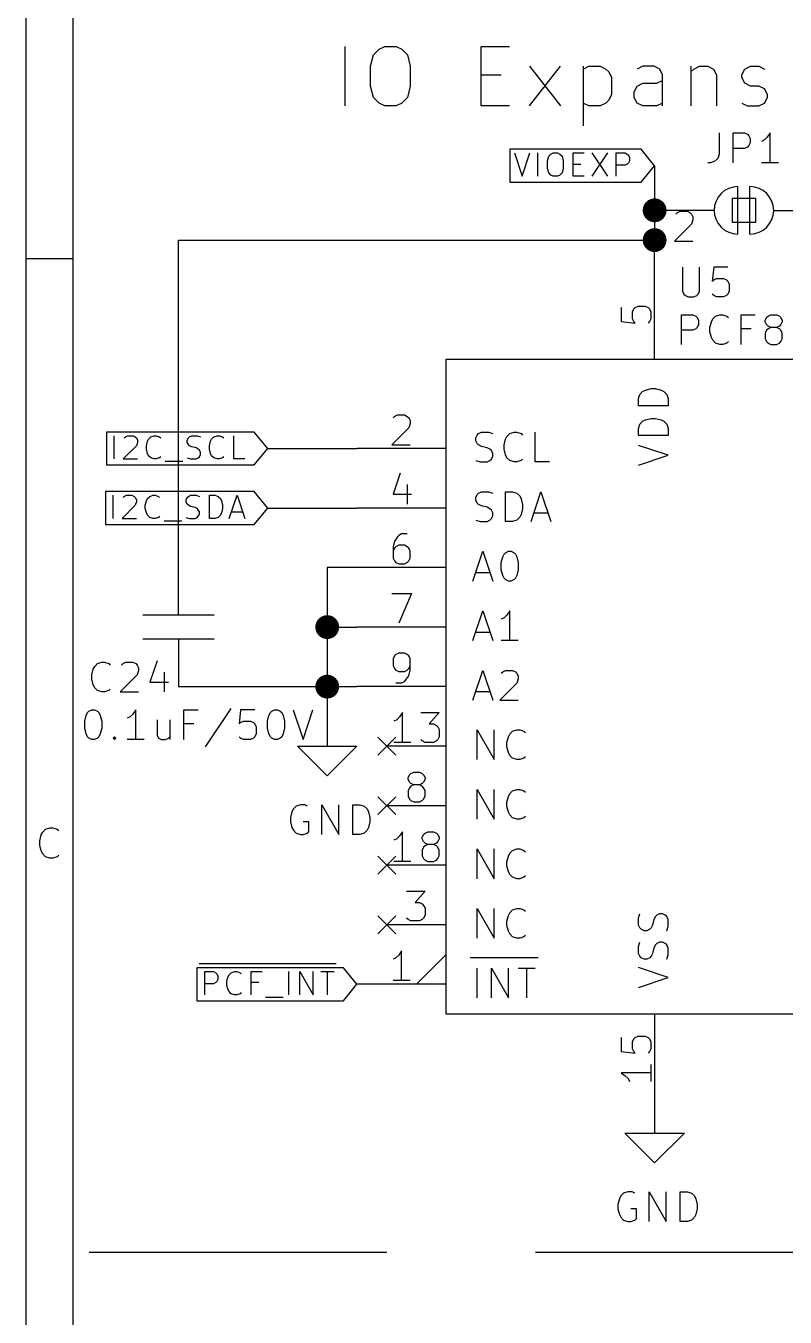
# Model space of a CAD drawing. Extents: x 0.4 to 16.1, y -11.3 to -0.4.
# Drawn here: x 0.394 to 1.669, y -6.109 to -3.94 of the extents above; entities that cross this region are included whole.
import ezdxf

# ---------------------------------------------------------------- set-up
doc = ezdxf.new("R2010")
doc.units = 0
doc.header["$MEASUREMENT"] = 0
doc.linetypes.add('DASHED', pattern=[0.75, 0.5, -0.25])
for name, color, linetype in [('BLUE3', 171, 'CONTINUOUS'), ('CYAN2', 4, 'CONTINUOUS'), ('GREEN2', 3, 'CONTINUOUS'), ('LYELLOW', 51, 'CONTINUOUS'), ('RED2', 1, 'CONTINUOUS')]:
    doc.layers.add(name, color=color, linetype=linetype)

msp = doc.modelspace()

# ---------------------------------------------------------------- linework, layer by layer
at = {"layer": 'BLUE3', "linetype": 'CONTINUOUS'}
for p, q in [((0.930059, -4.07474), (0.930059, -3.97474)), ((0.972913, -4.00807), (0.977677, -3.98902)), ((0.977677, -3.98902), (0.987201, -3.9795)), ((0.987201, -3.9795), (0.996724, -3.97474)), ((0.996724, -3.97474), (1.01577, -3.97474)), ((1.01577, -3.97474), (1.0253, -3.9795)), ((1.0253, -3.9795), (1.03482, -3.98902)), ((1.03482, -3.98902), (1.03958, -4.00807)), ((1.15863, -4.07474), (1.15863, -3.97474)), ((1.15863, -3.97474), (1.20625, -3.97474)), ((0.972913, -4.0414), (0.972913, -4.00807)), ((1.03958, -4.00807), (1.03958, -4.0414)), ((1.23958, -4.07474), (1.29196, -4.00807)), ((1.23958, -4.00807), (1.29196, -4.07474)), ((1.33006, -4.00807), (1.33006, -4.10807)), ((1.33006, -4.01283), (1.33958, -4.00807)), ((1.33958, -4.00807), (1.35863, -4.00807)), ((1.35863, -4.00807), (1.36815, -4.01283)), ((1.43006, -4.00807), (1.42054, -4.01283)), ((1.44911, -4.00807), (1.43006, -4.00807)), ((1.45863, -4.01283), (1.44911, -4.00807)), ((1.51101, -4.00807), (1.51101, -4.07474)), ((1.51577, -4.01283), (1.5253, -4.00807)), ((1.5253, -4.00807), (1.53958, -4.00807)), ((1.53958, -4.00807), (1.54911, -4.01283)), ((1.60148, -4.01283), (1.61101, -4.00807)), ((1.61101, -4.00807), (1.6253, -4.00807)), ((1.6253, -4.00807), (1.63482, -4.01283)), ((1.15863, -4.02235), (1.19196, -4.02235)), ((1.36815, -4.01283), (1.37291, -4.01759)), ((1.37291, -4.01759), (1.37768, -4.02712)), ((1.37768, -4.02712), (1.37768, -4.05569)), ((1.45387, -4.03664), (1.46339, -4.03188)), ((1.46339, -4.02235), (1.45863, -4.01283)), ((1.46339, -4.07474), (1.46339, -4.02235)), ((1.51101, -4.01759), (1.51577, -4.01283)), ((1.54911, -4.01283), (1.55387, -4.02235)), ((1.55387, -4.02235), (1.55387, -4.07474)), ((1.59672, -4.02235), (1.60148, -4.01283)), ((1.59672, -4.02712), (1.59672, -4.02235)), ((1.60148, -4.03664), (1.59672, -4.02712)), ((0.977677, -4.06045), (0.972913, -4.0414)), ((1.03958, -4.0414), (1.03482, -4.06045)), ((1.37768, -4.05569), (1.37291, -4.06521)), ((1.41577, -4.05093), (1.42054, -4.0414)), ((1.41577, -4.06045), (1.41577, -4.05093)), ((1.42054, -4.0414), (1.43006, -4.03664)), ((1.43006, -4.03664), (1.45387, -4.03664)), ((1.61101, -4.0414), (1.60148, -4.03664)), ((1.6253, -4.0414), (1.61101, -4.0414)), ((1.63482, -4.04617), (1.6253, -4.0414)), ((1.63958, -4.05569), (1.63482, -4.04617)), ((1.63958, -4.06045), (1.63958, -4.05569)), ((0.987201, -4.06997), (0.977677, -4.06045)), ((0.996724, -4.07474), (0.987201, -4.06997)), ((1.01577, -4.07474), (0.996724, -4.07474)), ((1.0253, -4.06997), (1.01577, -4.07474)), ((1.03482, -4.06045), (1.0253, -4.06997)), ((1.20625, -4.07474), (1.15863, -4.07474)), ((1.33958, -4.07474), (1.33006, -4.06997)), ((1.35863, -4.07474), (1.33958, -4.07474)), ((1.36815, -4.06997), (1.35863, -4.07474)), ((1.37291, -4.06521), (1.36815, -4.06997)), ((1.42054, -4.06997), (1.41577, -4.06045)), ((1.43006, -4.07474), (1.42054, -4.06997)), ((1.45387, -4.07474), (1.43006, -4.07474)), ((1.46339, -4.06997), (1.45387, -4.07474)), ((1.59672, -4.06997), (1.60625, -4.07474)), ((1.60625, -4.07474), (1.6253, -4.07474)), ((1.6253, -4.07474), (1.63482, -4.06997)), ((1.63482, -4.06997), (1.63958, -4.06045))]:
    msp.add_line(p, q, dxfattribs=at)
at = {"layer": 'BLUE3', "linetype": 'DASHED'}
msp.add_line((0.5, -6), (11.8, -6), dxfattribs=at)
at = {"layer": 'CYAN2', "linetype": 'CONTINUOUS'}
for p, q in [((1.55833, -4.11993), (1.55833, -4.15564)), ((1.58214, -4.16993), (1.58214, -4.11993)), ((1.58214, -4.11993), (1.60119, -4.11993)), ((1.60119, -4.11993), (1.60594, -4.12231)), ((1.64404, -4.11993), (1.63928, -4.12707)), ((1.64404, -4.16993), (1.64404, -4.11993)), ((1.60594, -4.12231), (1.60833, -4.12469)), ((1.60833, -4.14136), (1.60594, -4.14374)), ((1.60833, -4.12469), (1.61071, -4.12945)), ((1.61071, -4.13659), (1.60833, -4.14136)), ((1.61071, -4.12945), (1.61071, -4.13659)), ((1.63452, -4.13183), (1.62976, -4.13421)), ((1.63928, -4.12707), (1.63452, -4.13183)), ((1.55594, -4.16278), (1.55119, -4.16755)), ((1.55833, -4.15564), (1.55594, -4.16278)), ((1.60119, -4.14612), (1.58214, -4.14612)), ((1.60594, -4.14374), (1.60119, -4.14612)), ((1.54404, -4.16993), (1.53928, -4.16993)), ((1.55119, -4.16755), (1.54404, -4.16993)), ((1.65833, -4.16993), (1.62976, -4.16993)), ((1.4969, -4.3453), (1.4969, -4.38578)), ((1.52547, -4.38578), (1.52547, -4.3453)), ((1.54928, -4.3453), (1.5469, -4.36911)), ((1.57309, -4.3453), (1.54928, -4.3453)), ((1.5469, -4.36911), (1.54928, -4.36673)), ((1.54928, -4.36673), (1.55405, -4.36435)), ((1.55405, -4.36435), (1.56595, -4.36435)), ((1.56595, -4.36435), (1.57071, -4.36673)), ((1.57071, -4.36673), (1.57309, -4.36911)), ((1.57309, -4.36911), (1.57547, -4.37387)), ((1.57547, -4.37387), (1.57547, -4.38578)), ((1.4969, -4.38578), (1.49928, -4.39054)), ((1.49928, -4.39054), (1.50167, -4.39292)), ((1.50167, -4.39292), (1.50643, -4.3953)), ((1.50643, -4.3953), (1.51595, -4.3953)), ((1.51595, -4.3953), (1.52071, -4.39292)), ((1.52071, -4.39292), (1.52309, -4.39054)), ((1.52309, -4.39054), (1.52547, -4.38578)), ((1.54928, -4.39292), (1.5469, -4.39054)), ((1.55405, -4.3953), (1.54928, -4.39292)), ((1.56595, -4.3953), (1.55405, -4.3953)), ((1.57071, -4.39292), (1.56595, -4.3953)), ((1.57309, -4.39054), (1.57071, -4.39292)), ((1.57547, -4.38578), (1.57309, -4.39054)), ((1.49524, -4.4753), (1.49524, -4.4253)), ((1.49524, -4.4253), (1.51428, -4.4253)), ((1.51428, -4.4253), (1.51905, -4.42769)), ((1.51905, -4.42769), (1.52143, -4.43006)), ((1.52143, -4.43006), (1.52381, -4.43483)), ((1.52381, -4.44197), (1.52143, -4.44673)), ((1.52381, -4.43483), (1.52381, -4.44197)), ((1.54285, -4.44673), (1.54524, -4.43721)), ((1.54524, -4.43721), (1.54762, -4.43244)), ((1.54762, -4.43244), (1.55238, -4.42769)), ((1.55238, -4.42769), (1.55952, -4.4253)), ((1.55952, -4.4253), (1.56428, -4.4253)), ((1.56428, -4.4253), (1.57143, -4.42769)), ((1.57143, -4.42769), (1.57381, -4.43006)), ((1.59524, -4.4753), (1.59524, -4.4253)), ((1.59524, -4.4253), (1.61905, -4.4253)), ((1.63571, -4.43483), (1.63809, -4.43006)), ((1.63571, -4.43721), (1.63571, -4.43483)), ((1.63809, -4.44197), (1.63571, -4.43721)), ((1.63809, -4.43006), (1.64047, -4.42769)), ((1.64047, -4.44435), (1.63809, -4.44197)), ((1.64047, -4.42769), (1.64524, -4.4253)), ((1.64524, -4.44673), (1.64047, -4.44435)), ((1.64524, -4.4253), (1.65476, -4.4253)), ((1.65476, -4.4253), (1.65952, -4.42769)), ((1.65952, -4.44435), (1.65476, -4.44673)), ((1.65952, -4.42769), (1.6619, -4.43006)), ((1.6619, -4.44197), (1.65952, -4.44435)), ((1.6619, -4.43006), (1.66428, -4.43483)), ((1.66428, -4.43721), (1.6619, -4.44197)), ((1.66428, -4.43483), (1.66428, -4.43721)), ((1.51428, -4.45149), (1.49524, -4.45149)), ((1.51905, -4.44911), (1.51428, -4.45149)), ((1.52143, -4.44673), (1.51905, -4.44911)), ((1.54285, -4.45387), (1.54285, -4.44673)), ((1.54524, -4.4634), (1.54285, -4.45387)), ((1.54762, -4.46816), (1.54524, -4.4634)), ((1.6119, -4.44911), (1.59524, -4.44911)), ((1.63809, -4.45149), (1.63571, -4.45626)), ((1.63571, -4.45626), (1.63571, -4.46578)), ((1.63571, -4.46578), (1.63809, -4.47054)), ((1.64047, -4.44911), (1.63809, -4.45149)), ((1.64524, -4.44673), (1.64047, -4.44911)), ((1.65476, -4.44673), (1.64524, -4.44673)), ((1.65952, -4.44911), (1.65476, -4.44673)), ((1.6619, -4.45149), (1.65952, -4.44911)), ((1.66428, -4.45626), (1.6619, -4.45149)), ((1.6619, -4.47054), (1.66428, -4.46578)), ((1.66428, -4.46578), (1.66428, -4.45626)), ((1.55238, -4.47292), (1.54762, -4.46816)), ((1.55952, -4.4753), (1.55238, -4.47292)), ((1.56428, -4.4753), (1.55952, -4.4753)), ((1.57143, -4.47292), (1.56428, -4.4753)), ((1.57381, -4.47054), (1.57143, -4.47292)), ((1.63809, -4.47054), (1.64047, -4.47292)), ((1.64047, -4.47292), (1.64524, -4.4753)), ((1.64524, -4.4753), (1.65476, -4.4753)), ((1.65476, -4.4753), (1.65952, -4.47292)), ((1.65952, -4.47292), (1.6619, -4.47054)), ((1.425, -4.55905), (1.42976, -4.55429)), ((1.42976, -4.55429), (1.43452, -4.55191)), ((1.43452, -4.55191), (1.44405, -4.54952)), ((1.44405, -4.54952), (1.45119, -4.54952)), ((1.45119, -4.54952), (1.46071, -4.55191)), ((1.46071, -4.55191), (1.46547, -4.55429)), ((1.46547, -4.55429), (1.47024, -4.55905)), ((1.42262, -4.56619), (1.425, -4.55905)), ((1.42262, -4.57809), (1.42262, -4.56619)), ((1.47024, -4.55905), (1.47262, -4.56619)), ((1.47262, -4.56619), (1.47262, -4.57809)), ((1.47262, -4.57809), (1.42262, -4.57809)), ((1.42262, -4.61619), (1.425, -4.60905)), ((1.42262, -4.62809), (1.42262, -4.61619)), ((1.425, -4.60905), (1.42976, -4.60429)), ((1.42976, -4.60429), (1.43452, -4.60191)), ((1.43452, -4.60191), (1.44405, -4.59952)), ((1.44405, -4.59952), (1.45119, -4.59952)), ((1.45119, -4.59952), (1.46071, -4.60191)), ((1.46071, -4.60191), (1.46547, -4.60429)), ((1.46547, -4.60429), (1.47024, -4.60905)), ((1.47024, -4.60905), (1.47262, -4.61619)), ((1.47262, -4.61619), (1.47262, -4.62809)), ((1.14952, -4.63214), (1.15191, -4.62738)), ((1.14952, -4.6369), (1.14952, -4.63214)), ((1.15191, -4.64167), (1.14952, -4.6369)), ((1.15191, -4.62738), (1.15429, -4.625)), ((1.15429, -4.625), (1.15905, -4.62262)), ((1.15905, -4.62262), (1.17095, -4.62262)), ((1.17095, -4.62262), (1.17809, -4.625)), ((1.19714, -4.64405), (1.19952, -4.63452)), ((1.19952, -4.63452), (1.20191, -4.62976)), ((1.20191, -4.62976), (1.20667, -4.625)), ((1.20667, -4.625), (1.21381, -4.62262)), ((1.21381, -4.62262), (1.21857, -4.62262)), ((1.21857, -4.62262), (1.22571, -4.625)), ((1.22571, -4.625), (1.22809, -4.62738)), ((1.24952, -4.67262), (1.24952, -4.62262)), ((1.47262, -4.62809), (1.42262, -4.62809)), ((1.15429, -4.64405), (1.15191, -4.64167)), ((1.15905, -4.64643), (1.15429, -4.64405)), ((1.16857, -4.64881), (1.15905, -4.64643)), ((1.17333, -4.65119), (1.16857, -4.64881)), ((1.17571, -4.65357), (1.17333, -4.65119)), ((1.17809, -4.65833), (1.17571, -4.65357)), ((1.17571, -4.66785), (1.17809, -4.66309)), ((1.17809, -4.66309), (1.17809, -4.65833)), ((1.19714, -4.65119), (1.19714, -4.64405)), ((1.19952, -4.66071), (1.19714, -4.65119)), ((1.20191, -4.66547), (1.19952, -4.66071)), ((1.47262, -4.66143), (1.42262, -4.64476)), ((1.42262, -4.67809), (1.47262, -4.66143)), ((1.14952, -4.67024), (1.15667, -4.67262)), ((1.15667, -4.67262), (1.16857, -4.67262)), ((1.16857, -4.67262), (1.17333, -4.67024)), ((1.17333, -4.67024), (1.17571, -4.66785)), ((1.20667, -4.67024), (1.20191, -4.66547)), ((1.21381, -4.67262), (1.20667, -4.67024)), ((1.21857, -4.67262), (1.21381, -4.67262)), ((1.22571, -4.67024), (1.21857, -4.67262)), ((1.22809, -4.66785), (1.22571, -4.67024)), ((1.27333, -4.67262), (1.24952, -4.67262)), ((1.14952, -4.73214), (1.15191, -4.72738)), ((1.15191, -4.72738), (1.15429, -4.725)), ((1.15429, -4.725), (1.15905, -4.72262)), ((1.15905, -4.72262), (1.17095, -4.72262)), ((1.17095, -4.72262), (1.17809, -4.725)), ((1.19952, -4.77262), (1.19952, -4.72262)), ((1.19952, -4.72262), (1.21143, -4.72262)), ((1.21143, -4.72262), (1.21857, -4.725)), ((1.21857, -4.725), (1.22333, -4.72976)), ((1.24238, -4.77262), (1.25905, -4.72262)), ((1.25905, -4.72262), (1.27571, -4.77262)), ((1.14952, -4.7369), (1.14952, -4.73214)), ((1.15191, -4.74167), (1.14952, -4.7369)), ((1.15429, -4.74405), (1.15191, -4.74167)), ((1.15905, -4.74643), (1.15429, -4.74405)), ((1.16857, -4.74881), (1.15905, -4.74643)), ((1.17333, -4.75119), (1.16857, -4.74881)), ((1.22333, -4.72976), (1.22571, -4.73452)), ((1.22571, -4.73452), (1.22809, -4.74405)), ((1.22809, -4.74405), (1.22809, -4.75119)), ((1.14952, -4.77024), (1.15667, -4.77262)), ((1.16857, -4.77262), (1.17333, -4.77024)), ((1.17571, -4.75357), (1.17333, -4.75119)), ((1.17333, -4.77024), (1.17571, -4.76785)), ((1.17809, -4.75833), (1.17571, -4.75357)), ((1.17571, -4.76785), (1.17809, -4.76309)), ((1.17809, -4.76309), (1.17809, -4.75833)), ((1.21857, -4.77024), (1.21143, -4.77262)), ((1.22333, -4.76547), (1.21857, -4.77024)), ((1.22571, -4.76071), (1.22333, -4.76547)), ((1.22809, -4.75119), (1.22571, -4.76071)), ((1.24714, -4.75833), (1.27095, -4.75833)), ((1.15667, -4.77262), (1.16857, -4.77262)), ((1.21143, -4.77262), (1.19952, -4.77262)), ((1.14476, -4.87262), (1.16143, -4.82262)), ((1.16143, -4.82262), (1.17809, -4.87262)), ((1.19238, -4.84167), (1.19476, -4.83214)), ((1.19476, -4.83214), (1.19714, -4.82738)), ((1.19714, -4.82738), (1.19952, -4.825)), ((1.19952, -4.825), (1.20429, -4.82262)), ((1.20429, -4.82262), (1.20905, -4.82262)), ((1.20905, -4.82262), (1.21381, -4.825)), ((1.21381, -4.825), (1.21619, -4.82738)), ((1.21619, -4.82738), (1.21857, -4.83214)), ((1.21857, -4.83214), (1.22095, -4.84167)), ((1.14952, -4.85833), (1.17333, -4.85833)), ((1.19238, -4.85357), (1.19238, -4.84167)), ((1.19476, -4.86309), (1.19238, -4.85357)), ((1.22095, -4.85357), (1.21857, -4.86309)), ((1.22095, -4.84167), (1.22095, -4.85357)), ((1.19714, -4.86785), (1.19476, -4.86309)), ((1.19952, -4.87024), (1.19714, -4.86785)), ((1.20429, -4.87262), (1.19952, -4.87024)), ((1.20905, -4.87262), (1.20429, -4.87262)), ((1.21381, -4.87024), (1.20905, -4.87262)), ((1.21619, -4.86785), (1.21381, -4.87024)), ((1.21857, -4.86309), (1.21619, -4.86785)), ((1.14476, -4.97262), (1.16143, -4.92262)), ((1.16143, -4.92262), (1.17809, -4.97262)), ((1.20667, -4.92262), (1.20191, -4.92976)), ((1.20667, -4.97262), (1.20667, -4.92262)), ((1.19714, -4.93452), (1.19238, -4.9369)), ((1.20191, -4.92976), (1.19714, -4.93452)), ((1.14952, -4.95833), (1.17333, -4.95833)), ((1.22095, -4.97262), (1.19238, -4.97262)), ((0.514169, -5.01131), (0.521315, -5.00893)), ((0.521315, -5.00893), (0.526075, -5.00893)), ((0.526075, -5.00893), (0.533217, -5.01131)), ((0.557028, -5.01131), (0.561791, -5.00893)), ((0.561791, -5.00893), (0.573693, -5.00893)), ((0.573693, -5.00893), (0.578457, -5.01131)), ((0.614169, -5.00655), (0.602268, -5.04226)), ((0.504646, -5.03036), (0.507028, -5.02083)), ((0.504646, -5.0375), (0.504646, -5.03036)), ((0.507028, -5.02083), (0.509409, -5.01607)), ((0.509409, -5.01607), (0.514169, -5.01131)), ((0.533217, -5.01131), (0.535598, -5.01369)), ((0.580839, -5.03036), (0.552268, -5.05893)), ((0.554646, -5.01369), (0.557028, -5.01131)), ((0.578457, -5.01131), (0.580839, -5.01369)), ((0.580839, -5.01369), (0.583217, -5.01845)), ((0.583217, -5.02321), (0.580839, -5.03036)), ((0.583217, -5.01845), (0.583217, -5.02321)), ((0.626075, -5.02559), (0.626075, -5.05893)), ((1.14476, -5.07262), (1.16143, -5.02262)), ((1.16143, -5.02262), (1.17809, -5.07262)), ((1.19238, -5.02738), (1.19476, -5.025)), ((1.19476, -5.025), (1.19952, -5.02262)), ((1.19952, -5.02262), (1.21143, -5.02262)), ((1.21143, -5.02262), (1.21619, -5.025)), ((1.21619, -5.025), (1.21857, -5.02738)), ((1.21857, -5.02738), (1.22095, -5.03214)), ((0.507028, -5.04702), (0.504646, -5.0375)), ((0.509409, -5.05178), (0.507028, -5.04702)), ((0.514169, -5.05655), (0.509409, -5.05178)), ((0.602268, -5.04226), (0.633217, -5.04226)), ((1.21857, -5.04405), (1.19, -5.07262)), ((1.22095, -5.0369), (1.21857, -5.04405)), ((1.22095, -5.03214), (1.22095, -5.0369)), ((0.521315, -5.05893), (0.514169, -5.05655)), ((0.526075, -5.05893), (0.521315, -5.05893)), ((0.533217, -5.05655), (0.526075, -5.05893)), ((0.535598, -5.05417), (0.533217, -5.05655)), ((0.552268, -5.05893), (0.583217, -5.05893)), ((1.14952, -5.05833), (1.17333, -5.05833)), ((1.19, -5.07262), (1.22095, -5.07262)), ((0.495028, -5.09845), (0.497406, -5.09369)), ((0.497406, -5.09369), (0.499787, -5.09131)), ((0.499787, -5.09131), (0.504551, -5.08893)), ((0.504551, -5.08893), (0.509311, -5.08893)), ((0.509311, -5.08893), (0.514075, -5.09131)), ((0.514075, -5.09131), (0.516457, -5.09369)), ((0.516457, -5.09369), (0.518835, -5.09845)), ((0.573598, -5.09607), (0.568835, -5.10083)), ((0.578358, -5.08893), (0.573598, -5.09607)), ((0.578358, -5.13893), (0.578358, -5.08893)), ((0.659311, -5.13893), (0.659311, -5.08893)), ((0.659311, -5.08893), (0.683122, -5.08893)), ((0.737882, -5.08655), (0.695028, -5.15083)), ((0.754551, -5.08893), (0.752169, -5.11274)), ((0.778358, -5.08893), (0.754551, -5.08893)), ((0.802169, -5.09845), (0.804551, -5.09369)), ((0.804551, -5.09369), (0.806933, -5.09131)), ((0.806933, -5.09131), (0.811693, -5.08893)), ((0.811693, -5.08893), (0.816457, -5.08893)), ((0.816457, -5.08893), (0.821217, -5.09131)), ((0.821217, -5.09131), (0.823598, -5.09369)), ((0.823598, -5.09369), (0.82598, -5.09845)), ((0.842646, -5.08893), (0.859311, -5.13893)), ((0.859311, -5.13893), (0.87598, -5.08893)), ((0.492646, -5.10798), (0.495028, -5.09845)), ((0.492646, -5.11988), (0.492646, -5.10798)), ((0.518835, -5.09845), (0.521217, -5.10798)), ((0.521217, -5.10798), (0.521217, -5.11988)), ((0.568835, -5.10083), (0.564075, -5.10321)), ((0.614075, -5.10559), (0.614075, -5.13178)), ((0.635504, -5.10559), (0.635504, -5.13893)), ((0.67598, -5.11274), (0.659311, -5.11274)), ((0.752169, -5.11274), (0.754551, -5.11036)), ((0.754551, -5.11036), (0.759311, -5.10798)), ((0.759311, -5.10798), (0.771217, -5.10798)), ((0.771217, -5.10798), (0.77598, -5.11036)), ((0.77598, -5.11036), (0.778358, -5.11274)), ((0.778358, -5.11274), (0.78074, -5.1175)), ((0.78074, -5.1175), (0.78074, -5.12941)), ((0.799787, -5.10798), (0.802169, -5.09845)), ((0.799787, -5.11988), (0.799787, -5.10798)), ((0.82598, -5.09845), (0.828358, -5.10798)), ((0.828358, -5.10798), (0.828358, -5.11988)), ((0.495028, -5.12941), (0.492646, -5.11988)), ((0.497406, -5.13417), (0.495028, -5.12941)), ((0.499787, -5.13655), (0.497406, -5.13417)), ((0.504551, -5.13893), (0.499787, -5.13655)), ((0.509311, -5.13893), (0.504551, -5.13893)), ((0.514075, -5.13655), (0.509311, -5.13893)), ((0.516457, -5.13417), (0.514075, -5.13655)), ((0.518835, -5.12941), (0.516457, -5.13417)), ((0.521217, -5.11988), (0.518835, -5.12941)), ((0.540264, -5.13655), (0.542646, -5.13417)), ((0.542646, -5.13893), (0.540264, -5.13655)), ((0.542646, -5.13417), (0.545028, -5.13655)), ((0.542646, -5.13417), (0.542646, -5.13893)), ((0.545028, -5.13655), (0.542646, -5.13893)), ((0.592646, -5.13893), (0.564075, -5.13893)), ((0.614075, -5.13178), (0.616457, -5.13655)), ((0.616457, -5.13655), (0.621217, -5.13893)), ((0.621217, -5.13893), (0.628358, -5.13893)), ((0.628358, -5.13893), (0.633122, -5.13655)), ((0.633122, -5.13655), (0.635504, -5.13417)), ((0.754551, -5.13655), (0.752169, -5.13417)), ((0.759311, -5.13893), (0.754551, -5.13655)), ((0.771217, -5.13893), (0.759311, -5.13893)), ((0.77598, -5.13655), (0.771217, -5.13893)), ((0.778358, -5.13417), (0.77598, -5.13655)), ((0.78074, -5.12941), (0.778358, -5.13417)), ((0.802169, -5.12941), (0.799787, -5.11988)), ((0.804551, -5.13417), (0.802169, -5.12941)), ((0.806933, -5.13655), (0.804551, -5.13417)), ((0.811693, -5.13893), (0.806933, -5.13655)), ((0.816457, -5.13893), (0.811693, -5.13893)), ((0.821217, -5.13655), (0.816457, -5.13893)), ((0.823598, -5.13417), (0.821217, -5.13655)), ((0.82598, -5.12941), (0.823598, -5.13417)), ((0.828358, -5.11988), (0.82598, -5.12941)), ((1.15191, -5.17262), (1.15191, -5.12262)), ((1.15191, -5.12262), (1.18048, -5.17262)), ((1.18048, -5.17262), (1.18048, -5.12262)), ((1.20191, -5.14405), (1.20429, -5.13452)), ((1.20429, -5.13452), (1.20667, -5.12976)), ((1.20667, -5.12976), (1.21143, -5.125)), ((1.21143, -5.125), (1.21857, -5.12262)), ((1.21857, -5.12262), (1.22333, -5.12262)), ((1.22333, -5.12262), (1.23048, -5.125)), ((1.23048, -5.125), (1.23286, -5.12738)), ((1.20191, -5.15119), (1.20191, -5.14405)), ((1.20429, -5.16071), (1.20191, -5.15119)), ((1.20667, -5.16547), (1.20429, -5.16071)), ((1.21143, -5.17024), (1.20667, -5.16547)), ((1.21857, -5.17262), (1.21143, -5.17024)), ((1.22333, -5.17262), (1.21857, -5.17262)), ((1.23048, -5.17024), (1.22333, -5.17262)), ((1.23286, -5.16785), (1.23048, -5.17024)), ((1.15191, -5.27262), (1.15191, -5.22262)), ((1.15191, -5.22262), (1.18048, -5.27262)), ((1.18048, -5.27262), (1.18048, -5.22262)), ((1.20667, -5.22976), (1.21143, -5.225)), ((1.21143, -5.225), (1.21857, -5.22262)), ((1.21857, -5.22262), (1.22333, -5.22262)), ((1.22333, -5.22262), (1.23048, -5.225)), ((1.23048, -5.225), (1.23286, -5.22738)), ((0.855, -5.2483), (0.847854, -5.25069)), ((0.862142, -5.2483), (0.855, -5.2483)), ((0.866902, -5.25069), (0.862142, -5.2483)), ((0.890713, -5.2983), (0.890713, -5.2483)), ((0.890713, -5.2483), (0.919283, -5.2983)), ((0.919283, -5.2983), (0.919283, -5.2483)), ((0.943094, -5.2983), (0.943094, -5.2483)), ((0.943094, -5.2483), (0.955, -5.2483)), ((0.955, -5.2483), (0.962142, -5.25069)), ((1.20191, -5.24405), (1.20429, -5.23452)), ((1.20191, -5.25119), (1.20191, -5.24405)), ((1.20429, -5.23452), (1.20667, -5.22976)), ((0.840713, -5.26021), (0.838331, -5.26973)), ((0.838331, -5.26973), (0.838331, -5.27687)), ((0.843094, -5.25544), (0.840713, -5.26021)), ((0.847854, -5.25069), (0.843094, -5.25544)), ((0.962142, -5.25069), (0.966902, -5.25544)), ((0.966902, -5.25544), (0.969283, -5.26021)), ((0.969283, -5.26021), (0.971665, -5.26973)), ((0.971665, -5.26973), (0.971665, -5.27687)), ((1.20429, -5.26071), (1.20191, -5.25119)), ((1.20667, -5.26547), (1.20429, -5.26071)), ((1.21143, -5.27024), (1.20667, -5.26547)), ((1.21857, -5.27262), (1.21143, -5.27024)), ((1.23048, -5.27024), (1.22333, -5.27262)), ((1.23286, -5.26785), (1.23048, -5.27024)), ((0.838331, -5.27687), (0.840713, -5.2864)), ((0.840713, -5.2864), (0.843094, -5.29116)), ((0.843094, -5.29116), (0.847854, -5.29592)), ((0.869283, -5.27687), (0.85976, -5.27687)), ((0.869283, -5.29354), (0.869283, -5.27687)), ((0.966902, -5.29116), (0.962142, -5.29592)), ((0.969283, -5.2864), (0.966902, -5.29116)), ((0.971665, -5.27687), (0.969283, -5.2864)), ((1.22333, -5.27262), (1.21857, -5.27262)), ((0.847854, -5.29592), (0.855, -5.2983)), ((0.855, -5.2983), (0.85976, -5.2983)), ((0.85976, -5.2983), (0.866902, -5.29592)), ((0.866902, -5.29592), (0.869283, -5.29354)), ((0.955, -5.2983), (0.943094, -5.2983)), ((0.962142, -5.29592), (0.955, -5.2983)), ((1.15191, -5.37262), (1.15191, -5.32262)), ((1.15191, -5.32262), (1.18048, -5.37262)), ((1.18048, -5.37262), (1.18048, -5.32262)), ((1.20191, -5.34405), (1.20429, -5.33452)), ((1.20429, -5.33452), (1.20667, -5.32976)), ((1.20667, -5.32976), (1.21143, -5.325)), ((1.21143, -5.325), (1.21857, -5.32262)), ((1.21857, -5.32262), (1.22333, -5.32262)), ((1.22333, -5.32262), (1.23048, -5.325)), ((1.23048, -5.325), (1.23286, -5.32738)), ((1.20191, -5.35119), (1.20191, -5.34405)), ((1.20429, -5.36071), (1.20191, -5.35119)), ((1.20667, -5.36547), (1.20429, -5.36071)), ((1.21143, -5.37024), (1.20667, -5.36547)), ((1.21857, -5.37262), (1.21143, -5.37024)), ((1.22333, -5.37262), (1.21857, -5.37262)), ((1.23048, -5.37024), (1.22333, -5.37262)), ((1.23286, -5.36785), (1.23048, -5.37024)), ((1.15191, -5.47262), (1.15191, -5.42262)), ((1.15191, -5.42262), (1.18048, -5.47262)), ((1.18048, -5.47262), (1.18048, -5.42262)), ((1.20191, -5.44405), (1.20429, -5.43452)), ((1.20191, -5.45119), (1.20191, -5.44405)), ((1.20429, -5.43452), (1.20667, -5.42976)), ((1.20667, -5.42976), (1.21143, -5.425)), ((1.21143, -5.425), (1.21857, -5.42262)), ((1.21857, -5.42262), (1.22333, -5.42262)), ((1.22333, -5.42262), (1.23048, -5.425)), ((1.23048, -5.425), (1.23286, -5.42738)), ((1.42262, -5.43857), (1.425, -5.43143)), ((1.42262, -5.45047), (1.42262, -5.43857)), ((1.44881, -5.44095), (1.44643, -5.45047)), ((1.45119, -5.43619), (1.44881, -5.44095)), ((1.45357, -5.43381), (1.45119, -5.43619)), ((1.45833, -5.43143), (1.45357, -5.43381)), ((1.46309, -5.43143), (1.45833, -5.43143)), ((1.46785, -5.43381), (1.46309, -5.43143)), ((1.47024, -5.43619), (1.46785, -5.43381)), ((1.47262, -5.44095), (1.47024, -5.43619)), ((1.47262, -5.45285), (1.47262, -5.44095)), ((1.20429, -5.46071), (1.20191, -5.45119)), ((1.20667, -5.46547), (1.20429, -5.46071)), ((1.21143, -5.47024), (1.20667, -5.46547)), ((1.425, -5.45523), (1.42262, -5.45047)), ((1.42738, -5.45761), (1.425, -5.45523)), ((1.43214, -5.46), (1.42738, -5.45761)), ((1.4369, -5.46), (1.43214, -5.46)), ((1.44167, -5.45761), (1.4369, -5.46)), ((1.44405, -5.45523), (1.44167, -5.45761)), ((1.44643, -5.45047), (1.44405, -5.45523)), ((1.47024, -5.46), (1.47262, -5.45285)), ((1.21857, -5.47262), (1.21143, -5.47024)), ((1.22333, -5.47262), (1.21857, -5.47262)), ((1.23048, -5.47024), (1.22333, -5.47262)), ((1.23286, -5.46785), (1.23048, -5.47024)), ((1.42262, -5.48619), (1.425, -5.47904)), ((1.42262, -5.49809), (1.42262, -5.48619)), ((1.45119, -5.48381), (1.44881, -5.48857)), ((1.45357, -5.48143), (1.45119, -5.48381)), ((1.45833, -5.47904), (1.45357, -5.48143)), ((1.46309, -5.47904), (1.45833, -5.47904)), ((1.46785, -5.48143), (1.46309, -5.47904)), ((1.47024, -5.48381), (1.46785, -5.48143)), ((1.47262, -5.48857), (1.47024, -5.48381)), ((1.14, -5.505), (1.16381, -5.505)), ((1.16381, -5.505), (1.21619, -5.505)), ((1.21619, -5.505), (1.25429, -5.505)), ((1.425, -5.50285), (1.42262, -5.49809)), ((1.42738, -5.50523), (1.425, -5.50285)), ((1.43214, -5.50761), (1.42738, -5.50523)), ((1.4369, -5.50761), (1.43214, -5.50761)), ((1.44167, -5.50523), (1.4369, -5.50761)), ((1.44405, -5.50285), (1.44167, -5.50523)), ((1.44643, -5.49809), (1.44405, -5.50285)), ((1.44881, -5.48857), (1.44643, -5.49809)), ((1.47024, -5.50761), (1.47262, -5.50047)), ((1.47262, -5.50047), (1.47262, -5.48857)), ((1.15191, -5.57262), (1.15191, -5.52262)), ((1.17571, -5.57262), (1.17571, -5.52262)), ((1.17571, -5.52262), (1.20429, -5.57262)), ((1.20429, -5.57262), (1.20429, -5.52262)), ((1.22095, -5.52262), (1.24952, -5.52262)), ((1.23524, -5.57262), (1.23524, -5.52262)), ((1.47262, -5.53857), (1.42262, -5.5219)), ((1.42262, -5.55523), (1.47262, -5.53857)), ((1.405, -5.8983), (1.39785, -5.90069)), ((1.41214, -5.8983), (1.405, -5.8983)), ((1.4169, -5.90069), (1.41214, -5.8983)), ((1.44071, -5.9483), (1.44071, -5.8983)), ((1.44071, -5.8983), (1.46928, -5.9483)), ((1.46928, -5.9483), (1.46928, -5.8983)), ((1.49309, -5.9483), (1.49309, -5.8983)), ((1.49309, -5.8983), (1.505, -5.8983)), ((1.505, -5.8983), (1.51214, -5.90069)), ((1.39071, -5.91021), (1.38833, -5.91973)), ((1.38833, -5.91973), (1.38833, -5.92687)), ((1.39309, -5.90544), (1.39071, -5.91021)), ((1.39785, -5.90069), (1.39309, -5.90544)), ((1.51214, -5.90069), (1.5169, -5.90544)), ((1.5169, -5.90544), (1.51928, -5.91021)), ((1.51928, -5.91021), (1.52167, -5.91973)), ((1.52167, -5.91973), (1.52167, -5.92687)), ((1.38833, -5.92687), (1.39071, -5.9364)), ((1.39071, -5.9364), (1.39309, -5.94116)), ((1.39309, -5.94116), (1.39785, -5.94592)), ((1.41928, -5.92687), (1.40976, -5.92687)), ((1.41928, -5.94354), (1.41928, -5.92687)), ((1.5169, -5.94116), (1.51214, -5.94592)), ((1.51928, -5.9364), (1.5169, -5.94116)), ((1.52167, -5.92687), (1.51928, -5.9364)), ((1.39785, -5.94592), (1.405, -5.9483)), ((1.405, -5.9483), (1.40976, -5.9483)), ((1.40976, -5.9483), (1.4169, -5.94592)), ((1.4169, -5.94592), (1.41928, -5.94354)), ((1.505, -5.9483), (1.49309, -5.9483)), ((1.51214, -5.94592), (1.505, -5.9483))]:
    msp.add_line(p, q, dxfattribs=at)
at = {"layer": 'GREEN2', "linetype": 'CONTINUOUS'}
for p, q in [((1.45, -4.175), (1.45, -4.25)), ((1.45, -4.25), (1.45, -4.3)), ((0.65, -4.3), (1.45, -4.3)), ((0.65, -4.85), (0.65, -4.3)), ((1.45, -4.35), (1.45, -4.3)), ((0.8, -4.65), (0.95, -4.65)), ((0.8, -4.75), (0.95, -4.75)), ((0.95, -4.85), (0.9, -4.85)), ((0.9, -4.85), (0.9, -4.95)), ((0.9, -4.95), (0.9, -5.05)), ((0.9, -4.95), (0.95, -4.95)), ((0.65, -5.05), (0.9, -5.05)), ((0.9, -5.05), (0.95, -5.05)), ((0.9, -5.05), (0.9, -5.1))]:
    msp.add_line(p, q, dxfattribs=at)
at = {"layer": 'GREEN2', "const_width": 0.02}
for points in [[(1.44, -4.25, 1), (1.46, -4.25, 1)], [(1.44, -4.3, 1), (1.46, -4.3, 1)], [(0.89, -4.95, 1), (0.91, -4.95, 1)], [(0.89, -5.05, 1), (0.91, -5.05, 1)]]:
    msp.add_lwpolyline(points, format="xyb", close=True, dxfattribs=at)
at = {"layer": 'LYELLOW', "linetype": 'CONTINUOUS'}
for p, q in [((1.1, -5.6), (1.1, -4.5)), ((1.1, -4.5), (1.8, -4.5)), ((1.8, -5.6), (1.1, -5.6))]:
    msp.add_line(p, q, dxfattribs=at)
at = {"layer": 'RED2', "linetype": 'CONTINUOUS'}
for p, q in [((0.393701, -0.393701), (0.393701, -11.2993)), ((0.472441, -0.472441), (0.472441, -11.2206)), ((1.42737, -4.14748), (1.20699, -4.14748)), ((1.20699, -4.14748), (1.20699, -4.175)), ((1.21452, -4.15363), (1.22753, -4.19265)), ((1.22753, -4.19265), (1.24054, -4.15363)), ((1.25354, -4.19265), (1.25354, -4.15363)), ((1.27026, -4.16664), (1.27212, -4.1592)), ((1.27212, -4.1592), (1.27583, -4.15549)), ((1.27583, -4.15549), (1.27955, -4.15363)), ((1.27955, -4.15363), (1.28698, -4.15363)), ((1.28698, -4.15363), (1.2907, -4.15549)), ((1.2907, -4.15549), (1.29441, -4.1592)), ((1.29441, -4.1592), (1.29627, -4.16664)), ((1.31299, -4.19265), (1.31299, -4.15363)), ((1.31299, -4.15363), (1.33157, -4.15363)), ((1.34458, -4.15363), (1.37059, -4.19265)), ((1.37059, -4.15363), (1.34458, -4.19265)), ((1.38545, -4.19265), (1.38545, -4.15363)), ((1.38545, -4.15363), (1.40031, -4.15363)), ((1.40031, -4.15363), (1.40403, -4.15549)), ((1.40403, -4.15549), (1.40589, -4.15735)), ((1.40589, -4.15735), (1.40774, -4.16106)), ((1.40774, -4.16106), (1.40774, -4.16664)), ((1.45, -4.175), (1.42737, -4.14748)), ((1.20699, -4.175), (1.20699, -4.20252)), ((1.27026, -4.17964), (1.27026, -4.16664)), ((1.27212, -4.18707), (1.27026, -4.17964)), ((1.29627, -4.17964), (1.29441, -4.18707)), ((1.29627, -4.16664), (1.29627, -4.17964)), ((1.31299, -4.17221), (1.326, -4.17221)), ((1.40031, -4.17407), (1.38545, -4.17407)), ((1.40403, -4.17221), (1.40031, -4.17407)), ((1.40589, -4.17035), (1.40403, -4.17221)), ((1.40774, -4.16664), (1.40589, -4.17035)), ((1.42737, -4.20252), (1.45, -4.175)), ((1.20699, -4.20252), (1.42737, -4.20252)), ((1.27583, -4.19079), (1.27212, -4.18707)), ((1.27955, -4.19265), (1.27583, -4.19079)), ((1.28698, -4.19265), (1.27955, -4.19265)), ((1.2907, -4.19079), (1.28698, -4.19265)), ((1.29441, -4.18707), (1.2907, -4.19079)), ((1.33157, -4.19265), (1.31299, -4.19265)), ((1.59, -4.29), (1.59, -4.21)), ((1.61, -4.29), (1.61, -4.21)), ((1.55, -4.25), (1.45, -4.25)), ((1.62, -4.23), (1.58, -4.23)), ((1.58, -4.23), (1.58, -4.27)), ((1.62, -4.27), (1.62, -4.23)), ((1.65, -4.25), (1.75, -4.25)), ((1.48571, -4.25638), (1.48809, -4.254)), ((1.48809, -4.254), (1.49285, -4.25162)), ((1.49285, -4.25162), (1.50476, -4.25162)), ((1.50476, -4.25162), (1.50952, -4.254)), ((1.50952, -4.254), (1.5119, -4.25638)), ((1.5119, -4.25638), (1.51428, -4.26115)), ((1.51428, -4.26591), (1.5119, -4.27305)), ((1.51428, -4.26115), (1.51428, -4.26591)), ((1.58, -4.27), (1.62, -4.27)), ((1.5119, -4.27305), (1.48333, -4.30162)), ((1.48333, -4.30162), (1.51428, -4.30162)), ((0.393701, -4.33071), (0.472441, -4.33071)), ((1.45, -4.5), (1.45, -4.35)), ((1.39361, -4.41309), (1.39361, -4.4369)), ((1.41266, -4.42024), (1.41504, -4.41547)), ((1.41266, -4.43214), (1.41266, -4.42024)), ((1.41504, -4.41547), (1.41742, -4.41309)), ((1.41742, -4.41309), (1.42219, -4.41071)), ((1.42219, -4.41071), (1.43409, -4.41071)), ((1.43409, -4.41071), (1.43885, -4.41309)), ((1.43885, -4.41309), (1.44123, -4.41547)), ((1.44123, -4.41547), (1.44361, -4.42024)), ((1.44361, -4.42024), (1.44361, -4.43214)), ((1.39361, -4.4369), (1.41742, -4.43928)), ((1.41504, -4.4369), (1.41266, -4.43214)), ((1.41742, -4.43928), (1.41504, -4.4369)), ((1.44123, -4.4369), (1.43885, -4.43928)), ((1.44361, -4.43214), (1.44123, -4.4369)), ((1.1, -5.6), (1.1, -4.5)), ((1.1, -4.5), (1.8, -4.5)), ((1.1, -5.6), (1.1, -4.5)), ((1.1, -4.5), (1.8, -4.5)), ((1.01071, -4.59837), (1.01309, -4.596)), ((1.01309, -4.596), (1.01785, -4.59361)), ((1.01785, -4.59361), (1.02976, -4.59361)), ((1.02976, -4.59361), (1.03452, -4.596)), ((1.03452, -4.596), (1.0369, -4.59837)), ((1.0369, -4.61504), (1.00833, -4.64361)), ((1.0369, -4.59837), (1.03928, -4.60314)), ((1.03928, -4.6079), (1.0369, -4.61504)), ((1.03928, -4.60314), (1.03928, -4.6079)), ((0.777382, -4.6225), (0.529244, -4.6225)), ((0.529244, -4.6225), (0.529244, -4.65)), ((0.542339, -4.66764), (0.542339, -4.62864)), ((0.559051, -4.63235), (0.560909, -4.6305)), ((0.560909, -4.6305), (0.564622, -4.62864)), ((0.564622, -4.62864), (0.573909, -4.62864)), ((0.573909, -4.62864), (0.577622, -4.6305)), ((0.577622, -4.6305), (0.57948, -4.63235)), ((0.57948, -4.63235), (0.581339, -4.63607)), ((0.581339, -4.63978), (0.57948, -4.64535)), ((0.581339, -4.63607), (0.581339, -4.63978)), ((0.596197, -4.64535), (0.598051, -4.63793)), ((0.598051, -4.63793), (0.599909, -4.63421)), ((0.599909, -4.63421), (0.603622, -4.6305)), ((0.603622, -4.6305), (0.609197, -4.62864)), ((0.609197, -4.62864), (0.612909, -4.62864)), ((0.612909, -4.62864), (0.61848, -4.6305)), ((0.61848, -4.6305), (0.620339, -4.63235)), ((0.664909, -4.63607), (0.666768, -4.63235)), ((0.664909, -4.63978), (0.664909, -4.63607)), ((0.666768, -4.6435), (0.664909, -4.63978)), ((0.666768, -4.63235), (0.668622, -4.6305)), ((0.668622, -4.6305), (0.672339, -4.62864)), ((0.672339, -4.62864), (0.681622, -4.62864)), ((0.681622, -4.62864), (0.687197, -4.6305)), ((0.702051, -4.64535), (0.703909, -4.63793)), ((0.703909, -4.63793), (0.705768, -4.63421)), ((0.705768, -4.63421), (0.70948, -4.6305)), ((0.70948, -4.6305), (0.715051, -4.62864)), ((0.715051, -4.62864), (0.718768, -4.62864)), ((0.718768, -4.62864), (0.724339, -4.6305)), ((0.724339, -4.6305), (0.726197, -4.63235)), ((0.742909, -4.66764), (0.742909, -4.62864)), ((0.8, -4.65), (0.777382, -4.6225)), ((0.529244, -4.65), (0.529244, -4.6775)), ((0.57948, -4.64535), (0.557197, -4.66764)), ((0.596197, -4.65093), (0.596197, -4.64535)), ((0.598051, -4.65835), (0.596197, -4.65093)), ((0.599909, -4.66207), (0.598051, -4.65835)), ((0.603622, -4.66578), (0.599909, -4.66207)), ((0.668622, -4.64535), (0.666768, -4.6435)), ((0.672339, -4.64721), (0.668622, -4.64535)), ((0.679768, -4.64907), (0.672339, -4.64721)), ((0.68348, -4.65093), (0.679768, -4.64907)), ((0.685339, -4.65278), (0.68348, -4.65093)), ((0.687197, -4.6565), (0.685339, -4.65278)), ((0.685339, -4.66393), (0.687197, -4.66021)), ((0.687197, -4.66021), (0.687197, -4.6565)), ((0.702051, -4.65093), (0.702051, -4.64535)), ((0.703909, -4.65835), (0.702051, -4.65093)), ((0.705768, -4.66207), (0.703909, -4.65835)), ((0.70948, -4.66578), (0.705768, -4.66207)), ((0.777382, -4.6775), (0.8, -4.65)), ((1.1, -4.65), (0.95, -4.65)), ((1.00833, -4.64361), (1.03928, -4.64361)), ((0.529244, -4.6775), (0.777382, -4.6775)), ((0.557197, -4.66764), (0.581339, -4.66764)), ((0.609197, -4.66764), (0.603622, -4.66578)), ((0.612909, -4.66764), (0.609197, -4.66764)), ((0.61848, -4.66578), (0.612909, -4.66764)), ((0.620339, -4.66393), (0.61848, -4.66578)), ((0.627768, -4.67135), (0.65748, -4.67135)), ((0.664909, -4.66578), (0.67048, -4.66764)), ((0.67048, -4.66764), (0.679768, -4.66764)), ((0.679768, -4.66764), (0.68348, -4.66578)), ((0.68348, -4.66578), (0.685339, -4.66393)), ((0.715051, -4.66764), (0.70948, -4.66578)), ((0.718768, -4.66764), (0.715051, -4.66764)), ((0.724339, -4.66578), (0.718768, -4.66764)), ((0.726197, -4.66393), (0.724339, -4.66578)), ((0.76148, -4.66764), (0.742909, -4.66764)), ((1.02262, -4.69123), (1.01071, -4.72694)), ((0.777382, -4.7225), (0.527386, -4.7225)), ((0.527386, -4.7225), (0.527386, -4.75)), ((0.8, -4.75), (0.777382, -4.7225)), ((1.01071, -4.72694), (1.04167, -4.72694)), ((1.03452, -4.71028), (1.03452, -4.74361)), ((0.527386, -4.75), (0.527386, -4.7775)), ((0.54048, -4.76764), (0.54048, -4.72864)), ((0.577622, -4.74535), (0.555339, -4.76764)), ((0.557197, -4.73235), (0.559051, -4.7305)), ((0.559051, -4.7305), (0.562768, -4.72864)), ((0.562768, -4.72864), (0.572051, -4.72864)), ((0.572051, -4.72864), (0.575768, -4.7305)), ((0.575768, -4.7305), (0.577622, -4.73235)), ((0.577622, -4.73235), (0.57948, -4.73607)), ((0.57948, -4.73978), (0.577622, -4.74535)), ((0.57948, -4.73607), (0.57948, -4.73978)), ((0.594339, -4.74535), (0.596197, -4.73793)), ((0.594339, -4.75093), (0.594339, -4.74535)), ((0.596197, -4.73793), (0.598051, -4.73421)), ((0.598051, -4.73421), (0.601768, -4.7305)), ((0.601768, -4.7305), (0.607339, -4.72864)), ((0.607339, -4.72864), (0.611051, -4.72864)), ((0.611051, -4.72864), (0.616622, -4.7305)), ((0.616622, -4.7305), (0.61848, -4.73235)), ((0.663051, -4.73607), (0.664909, -4.73235)), ((0.663051, -4.73978), (0.663051, -4.73607)), ((0.664909, -4.7435), (0.663051, -4.73978)), ((0.664909, -4.73235), (0.666768, -4.7305)), ((0.666768, -4.74535), (0.664909, -4.7435)), ((0.666768, -4.7305), (0.67048, -4.72864)), ((0.67048, -4.74721), (0.666768, -4.74535)), ((0.67048, -4.72864), (0.679768, -4.72864)), ((0.677909, -4.74907), (0.67048, -4.74721)), ((0.681622, -4.75093), (0.677909, -4.74907)), ((0.679768, -4.72864), (0.685339, -4.7305)), ((0.702051, -4.76764), (0.702051, -4.72864)), ((0.702051, -4.72864), (0.711339, -4.72864)), ((0.711339, -4.72864), (0.716909, -4.7305)), ((0.716909, -4.7305), (0.720622, -4.73421)), ((0.720622, -4.73421), (0.72248, -4.73793)), ((0.72248, -4.73793), (0.724339, -4.74535)), ((0.724339, -4.74535), (0.724339, -4.75093)), ((0.73548, -4.76764), (0.74848, -4.72864)), ((0.74848, -4.72864), (0.76148, -4.76764)), ((0.777382, -4.7775), (0.8, -4.75)), ((1.1, -4.75), (0.95, -4.75)), ((0.555339, -4.76764), (0.57948, -4.76764)), ((0.596197, -4.75835), (0.594339, -4.75093)), ((0.598051, -4.76207), (0.596197, -4.75835)), ((0.601768, -4.76578), (0.598051, -4.76207)), ((0.607339, -4.76764), (0.601768, -4.76578)), ((0.611051, -4.76764), (0.607339, -4.76764)), ((0.616622, -4.76578), (0.611051, -4.76764)), ((0.61848, -4.76393), (0.616622, -4.76578)), ((0.625909, -4.77135), (0.655622, -4.77135)), ((0.663051, -4.76578), (0.668622, -4.76764)), ((0.668622, -4.76764), (0.677909, -4.76764)), ((0.677909, -4.76764), (0.681622, -4.76578)), ((0.68348, -4.75278), (0.681622, -4.75093)), ((0.681622, -4.76578), (0.68348, -4.76393)), ((0.685339, -4.7565), (0.68348, -4.75278)), ((0.68348, -4.76393), (0.685339, -4.76021)), ((0.685339, -4.76021), (0.685339, -4.7565)), ((0.711339, -4.76764), (0.702051, -4.76764)), ((0.716909, -4.76578), (0.711339, -4.76764)), ((0.720622, -4.76207), (0.716909, -4.76578)), ((0.72248, -4.75835), (0.720622, -4.76207)), ((0.724339, -4.75093), (0.72248, -4.75835)), ((0.739197, -4.7565), (0.757768, -4.7565)), ((0.527386, -4.7775), (0.777382, -4.7775)), ((1.01309, -4.80552), (1.01071, -4.81504)), ((1.01071, -4.81504), (1.01071, -4.83409)), ((1.01785, -4.79837), (1.01309, -4.80552)), ((1.01547, -4.81504), (1.01309, -4.81742)), ((1.02024, -4.81266), (1.01547, -4.81504)), ((1.02024, -4.796), (1.01785, -4.79837)), ((1.025, -4.79361), (1.02024, -4.796)), ((1.02976, -4.81266), (1.02024, -4.81266)), ((1.03452, -4.79361), (1.025, -4.79361)), ((1.03452, -4.81504), (1.02976, -4.81266)), ((1.0369, -4.81742), (1.03452, -4.81504)), ((1.01309, -4.81742), (1.01071, -4.82219)), ((1.01071, -4.83409), (1.01309, -4.83885)), ((1.03928, -4.82219), (1.0369, -4.81742)), ((1.0369, -4.83885), (1.03928, -4.83409)), ((1.03928, -4.83409), (1.03928, -4.82219)), ((0.65, -4.93), (0.65, -4.85)), ((1.1, -4.85), (0.95, -4.85)), ((1.01309, -4.83885), (1.01547, -4.84123)), ((1.01547, -4.84123), (1.02024, -4.84361)), ((1.02024, -4.84361), (1.02976, -4.84361)), ((1.02976, -4.84361), (1.03452, -4.84123)), ((1.03452, -4.84123), (1.0369, -4.83885)), ((1.00833, -4.89361), (1.04167, -4.89361)), ((1.04167, -4.89361), (1.02024, -4.94361)), ((0.71, -4.93), (0.59, -4.93)), ((1.1, -4.95), (0.95, -4.95)), ((0.71, -4.97), (0.59, -4.97)), ((0.65, -4.97), (0.65, -5.05)), ((1.01309, -4.99837), (1.01071, -5.00314)), ((1.01071, -5.00314), (1.01071, -5.01504)), ((1.01547, -4.996), (1.01309, -4.99837)), ((1.02024, -4.99361), (1.01547, -4.996)), ((1.02976, -4.99361), (1.02024, -4.99361)), ((1.03452, -4.996), (1.02976, -4.99361)), ((1.0369, -4.99837), (1.03452, -4.996)), ((1.03928, -5.00314), (1.0369, -4.99837)), ((1.03928, -5.02219), (1.03928, -5.00314)), ((1.01071, -5.01504), (1.01309, -5.0198)), ((1.01309, -5.0198), (1.01547, -5.02219)), ((1.01547, -5.02219), (1.02024, -5.02457)), ((1.02024, -5.02457), (1.02976, -5.02457)), ((1.02976, -5.02457), (1.03452, -5.02219)), ((1.03214, -5.03885), (1.0369, -5.03171)), ((1.03452, -5.02219), (1.0369, -5.0198)), ((1.0369, -5.0198), (1.03928, -5.01504)), ((1.0369, -5.03171), (1.03928, -5.02219)), ((1.1, -5.05), (0.95, -5.05)), ((1.01547, -5.04361), (1.025, -5.04361)), ((1.025, -5.04361), (1.02976, -5.04123)), ((1.02976, -5.04123), (1.03214, -5.03885)), ((1.02619, -5.09361), (1.02143, -5.10076)), ((1.02619, -5.14361), (1.02619, -5.09361)), ((1.05714, -5.09361), (1.08809, -5.09361)), ((1.08809, -5.09361), (1.07143, -5.11266)), ((0.9, -5.1), (0.9, -5.15)), ((1.01667, -5.10552), (1.0119, -5.1079)), ((1.02143, -5.10076), (1.01667, -5.10552)), ((1.07143, -5.11266), (1.07857, -5.11266)), ((1.07857, -5.11266), (1.08333, -5.11504)), ((1.08333, -5.11504), (1.08571, -5.11742)), ((1.08571, -5.11742), (1.08809, -5.12219)), ((0.985, -5.135), (1.015, -5.165)), ((1.015, -5.135), (0.985, -5.165)), ((1.05952, -5.14123), (1.05714, -5.13885)), ((1.08571, -5.13885), (1.08333, -5.14123)), ((1.08809, -5.13409), (1.08571, -5.13885)), ((1.08809, -5.12219), (1.08809, -5.13409)), ((0.9, -5.2), (0.85, -5.15)), ((0.85, -5.15), (0.9, -5.15)), ((0.9, -5.15), (0.95, -5.15)), ((0.95, -5.15), (0.9, -5.2)), ((1.1, -5.15), (1, -5.15)), ((1.04047, -5.14361), (1.0119, -5.14361)), ((1.06428, -5.14361), (1.05952, -5.14123)), ((1.07857, -5.14361), (1.06428, -5.14361)), ((1.08333, -5.14123), (1.07857, -5.14361)), ((1.03571, -5.20314), (1.03809, -5.19837)), ((1.03571, -5.20552), (1.03571, -5.20314)), ((1.03809, -5.19837), (1.04047, -5.196)), ((1.04047, -5.196), (1.04524, -5.19361)), ((1.04524, -5.19361), (1.05476, -5.19361)), ((1.05476, -5.19361), (1.05952, -5.196)), ((1.05952, -5.196), (1.0619, -5.19837)), ((1.0619, -5.19837), (1.06428, -5.20314)), ((1.06428, -5.20314), (1.06428, -5.20552)), ((1.03809, -5.21028), (1.03571, -5.20552)), ((1.03809, -5.2198), (1.03571, -5.22457)), ((1.03571, -5.22457), (1.03571, -5.23409)), ((1.04047, -5.21266), (1.03809, -5.21028)), ((1.04047, -5.21742), (1.03809, -5.2198)), ((1.04524, -5.21504), (1.04047, -5.21266)), ((1.04524, -5.21504), (1.04047, -5.21742)), ((1.05476, -5.21504), (1.04524, -5.21504)), ((1.05952, -5.21266), (1.05476, -5.21504)), ((1.05952, -5.21742), (1.05476, -5.21504)), ((1.0619, -5.21028), (1.05952, -5.21266)), ((1.0619, -5.2198), (1.05952, -5.21742)), ((1.06428, -5.20552), (1.0619, -5.21028)), ((1.06428, -5.22457), (1.0619, -5.2198)), ((1.06428, -5.23409), (1.06428, -5.22457)), ((0.985, -5.235), (1.015, -5.265)), ((1.015, -5.235), (0.985, -5.265)), ((1.03571, -5.23409), (1.03809, -5.23885)), ((1.03809, -5.23885), (1.04047, -5.24123)), ((1.04047, -5.24123), (1.04524, -5.24361)), ((1.04524, -5.24361), (1.05476, -5.24361)), ((1.05476, -5.24361), (1.05952, -5.24123)), ((1.05952, -5.24123), (1.0619, -5.23885)), ((1.0619, -5.23885), (1.06428, -5.23409)), ((1.1, -5.25), (1, -5.25)), ((0.422102, -5.29424), (0.426976, -5.28937)), ((0.426976, -5.28937), (0.434287, -5.28693)), ((0.434287, -5.28693), (0.439161, -5.28693)), ((0.439161, -5.28693), (0.446472, -5.28937)), ((0.446472, -5.28937), (0.448909, -5.29181)), ((0.417228, -5.30887), (0.419665, -5.29912)), ((0.417228, -5.31618), (0.417228, -5.30887)), ((0.419665, -5.29912), (0.422102, -5.29424)), ((1.01667, -5.30552), (1.0119, -5.3079)), ((1.02143, -5.30076), (1.01667, -5.30552)), ((1.02619, -5.29361), (1.02143, -5.30076)), ((1.02619, -5.34361), (1.02619, -5.29361)), ((1.05952, -5.30314), (1.0619, -5.29837)), ((1.05952, -5.30552), (1.05952, -5.30314)), ((1.0619, -5.31028), (1.05952, -5.30552)), ((1.0619, -5.29837), (1.06428, -5.296)), ((1.06428, -5.31266), (1.0619, -5.31028)), ((1.06428, -5.296), (1.06905, -5.29361)), ((1.06905, -5.31504), (1.06428, -5.31266)), ((1.06905, -5.29361), (1.07857, -5.29361)), ((1.07857, -5.29361), (1.08333, -5.296)), ((1.08333, -5.31266), (1.07857, -5.31504)), ((1.08333, -5.296), (1.08571, -5.29837)), ((1.08571, -5.31028), (1.08333, -5.31266)), ((1.08571, -5.29837), (1.08809, -5.30314)), ((1.08809, -5.30552), (1.08571, -5.31028)), ((1.08809, -5.30314), (1.08809, -5.30552)), ((0.419665, -5.32593), (0.417228, -5.31618)), ((0.422102, -5.3308), (0.419665, -5.32593)), ((0.426976, -5.33567), (0.422102, -5.3308)), ((0.448909, -5.33324), (0.446472, -5.33567)), ((0.985, -5.335), (1.015, -5.365)), ((1.015, -5.335), (0.985, -5.365)), ((1.0619, -5.3198), (1.05952, -5.32457)), ((1.05952, -5.32457), (1.05952, -5.33409)), ((1.05952, -5.33409), (1.0619, -5.33885)), ((1.06428, -5.31742), (1.0619, -5.3198)), ((1.06905, -5.31504), (1.06428, -5.31742)), ((1.07857, -5.31504), (1.06905, -5.31504)), ((1.08333, -5.31742), (1.07857, -5.31504)), ((1.08571, -5.3198), (1.08333, -5.31742)), ((1.08809, -5.32457), (1.08571, -5.3198)), ((1.08571, -5.33885), (1.08809, -5.33409)), ((1.08809, -5.33409), (1.08809, -5.32457)), ((0.434287, -5.33811), (0.426976, -5.33567)), ((0.439161, -5.33811), (0.434287, -5.33811)), ((0.446472, -5.33567), (0.439161, -5.33811)), ((1.1, -5.35), (1, -5.35)), ((1.04047, -5.34361), (1.0119, -5.34361)), ((1.0619, -5.33885), (1.06428, -5.34123)), ((1.06428, -5.34123), (1.06905, -5.34361)), ((1.06905, -5.34361), (1.07857, -5.34361)), ((1.07857, -5.34361), (1.08333, -5.34123)), ((1.08333, -5.34123), (1.08571, -5.33885)), ((1.03333, -5.39361), (1.06428, -5.39361)), ((1.06428, -5.39361), (1.04762, -5.41266)), ((1.04762, -5.41266), (1.05476, -5.41266)), ((1.05476, -5.41266), (1.05952, -5.41504)), ((1.05952, -5.41504), (1.0619, -5.41742)), ((1.0619, -5.41742), (1.06428, -5.42219)), ((1.06428, -5.42219), (1.06428, -5.43409)), ((0.985, -5.435), (1.015, -5.465)), ((1.015, -5.435), (0.985, -5.465)), ((1.03571, -5.44123), (1.03333, -5.43885)), ((1.04047, -5.44361), (1.03571, -5.44123)), ((1.05476, -5.44361), (1.04047, -5.44361)), ((1.05952, -5.44123), (1.05476, -5.44361)), ((1.0619, -5.43885), (1.05952, -5.44123)), ((1.06428, -5.43409), (1.0619, -5.43885)), ((1.1, -5.45), (1, -5.45)), ((1.01547, -5.50552), (1.01071, -5.5079)), ((1.02024, -5.50076), (1.01547, -5.50552)), ((1.025, -5.49361), (1.02024, -5.50076)), ((1.025, -5.54361), (1.025, -5.49361)), ((1.1, -5.5), (1.05, -5.55)), ((0.927382, -5.5225), (0.681098, -5.5225)), ((0.681098, -5.5225), (0.681098, -5.55)), ((0.684909, -5.5149), (0.723909, -5.5149)), ((0.694197, -5.56764), (0.694197, -5.52864)), ((0.694197, -5.52864), (0.709051, -5.52864)), ((0.709051, -5.52864), (0.712768, -5.5305)), ((0.712768, -5.5305), (0.714622, -5.53235)), ((0.723909, -5.5149), (0.762909, -5.5149)), ((0.735051, -5.53421), (0.738768, -5.5305)), ((0.738768, -5.5305), (0.744339, -5.52864)), ((0.744339, -5.52864), (0.748051, -5.52864)), ((0.748051, -5.52864), (0.753622, -5.5305)), ((0.753622, -5.5305), (0.75548, -5.53235)), ((0.762909, -5.5149), (0.796339, -5.5149)), ((0.772197, -5.56764), (0.772197, -5.52864)), ((0.772197, -5.52864), (0.790768, -5.52864)), ((0.796339, -5.5149), (0.826051, -5.5149)), ((0.826051, -5.5149), (0.844622, -5.5149)), ((0.835339, -5.56764), (0.835339, -5.52864)), ((0.844622, -5.5149), (0.88548, -5.5149)), ((0.853909, -5.56764), (0.853909, -5.52864)), ((0.853909, -5.52864), (0.876197, -5.56764)), ((0.876197, -5.56764), (0.876197, -5.52864)), ((0.88548, -5.5149), (0.915197, -5.5149)), ((0.889197, -5.52864), (0.91148, -5.52864)), ((0.900339, -5.56764), (0.900339, -5.52864)), ((0.95, -5.55), (0.927382, -5.5225)), ((0.681098, -5.55), (0.681098, -5.5775)), ((0.709051, -5.54907), (0.694197, -5.54907)), ((0.712768, -5.54721), (0.709051, -5.54907)), ((0.714622, -5.54535), (0.712768, -5.54721)), ((0.714622, -5.53235), (0.71648, -5.53607)), ((0.71648, -5.54164), (0.714622, -5.54535)), ((0.71648, -5.53607), (0.71648, -5.54164)), ((0.731339, -5.54535), (0.733197, -5.53793)), ((0.731339, -5.55093), (0.731339, -5.54535)), ((0.733197, -5.55835), (0.731339, -5.55093)), ((0.733197, -5.53793), (0.735051, -5.53421)), ((0.785197, -5.54721), (0.772197, -5.54721)), ((0.927382, -5.5775), (0.95, -5.55)), ((1.1, -5.55), (0.95, -5.55)), ((1.03928, -5.54361), (1.01071, -5.54361)), ((0.735051, -5.56207), (0.733197, -5.55835)), ((0.738768, -5.56578), (0.735051, -5.56207)), ((0.744339, -5.56764), (0.738768, -5.56578)), ((0.748051, -5.56764), (0.744339, -5.56764)), ((0.753622, -5.56578), (0.748051, -5.56764)), ((0.75548, -5.56393), (0.753622, -5.56578)), ((0.796339, -5.57135), (0.826051, -5.57135)), ((0.681098, -5.5775), (0.927382, -5.5775)), ((1.8, -5.6), (1.1, -5.6)), ((1.8, -5.6), (1.1, -5.6)), ((1.45, -5.6), (1.45, -5.75)), ((1.39361, -5.63928), (1.39361, -5.66309)), ((1.41504, -5.64167), (1.41742, -5.63928)), ((1.41742, -5.63928), (1.42219, -5.6369)), ((1.42219, -5.6369), (1.43409, -5.6369)), ((1.43409, -5.6369), (1.43885, -5.63928)), ((1.43885, -5.63928), (1.44123, -5.64167)), ((1.41266, -5.64643), (1.41504, -5.64167)), ((1.41266, -5.65833), (1.41266, -5.64643)), ((1.41504, -5.66309), (1.41266, -5.65833)), ((1.44123, -5.64167), (1.44361, -5.64643)), ((1.44361, -5.65833), (1.44123, -5.66309)), ((1.44361, -5.64643), (1.44361, -5.65833)), ((1.39361, -5.66309), (1.41742, -5.66547)), ((1.41742, -5.66547), (1.41504, -5.66309)), ((1.44123, -5.66309), (1.43885, -5.66547)), ((1.44361, -5.69881), (1.39361, -5.69881)), ((1.39361, -5.69881), (1.40076, -5.70357)), ((1.40076, -5.70357), (1.40552, -5.70833)), ((1.44361, -5.68452), (1.44361, -5.71309)), ((1.40552, -5.70833), (1.4079, -5.71309)), ((1.45, -5.75), (1.45, -5.8)), ((1.45, -5.85), (1.4, -5.8)), ((1.4, -5.8), (1.45, -5.8)), ((1.45, -5.8), (1.5, -5.8)), ((1.5, -5.8), (1.45, -5.85))]:
    msp.add_line(p, q, dxfattribs=at)
at = {"layer": 'RED2'}
for centre, start, end in [((1.59, -4.25), -269.9, -90.1), ((1.59, -4.25), -269.9, -90.1), ((1.61, -4.25), -449.9, -270.1), ((1.61, -4.25), -449.9, -270.1)]:
    msp.add_arc(centre, 0.04, start, end, dxfattribs=at)

doc.saveas('drawing.dxf')
